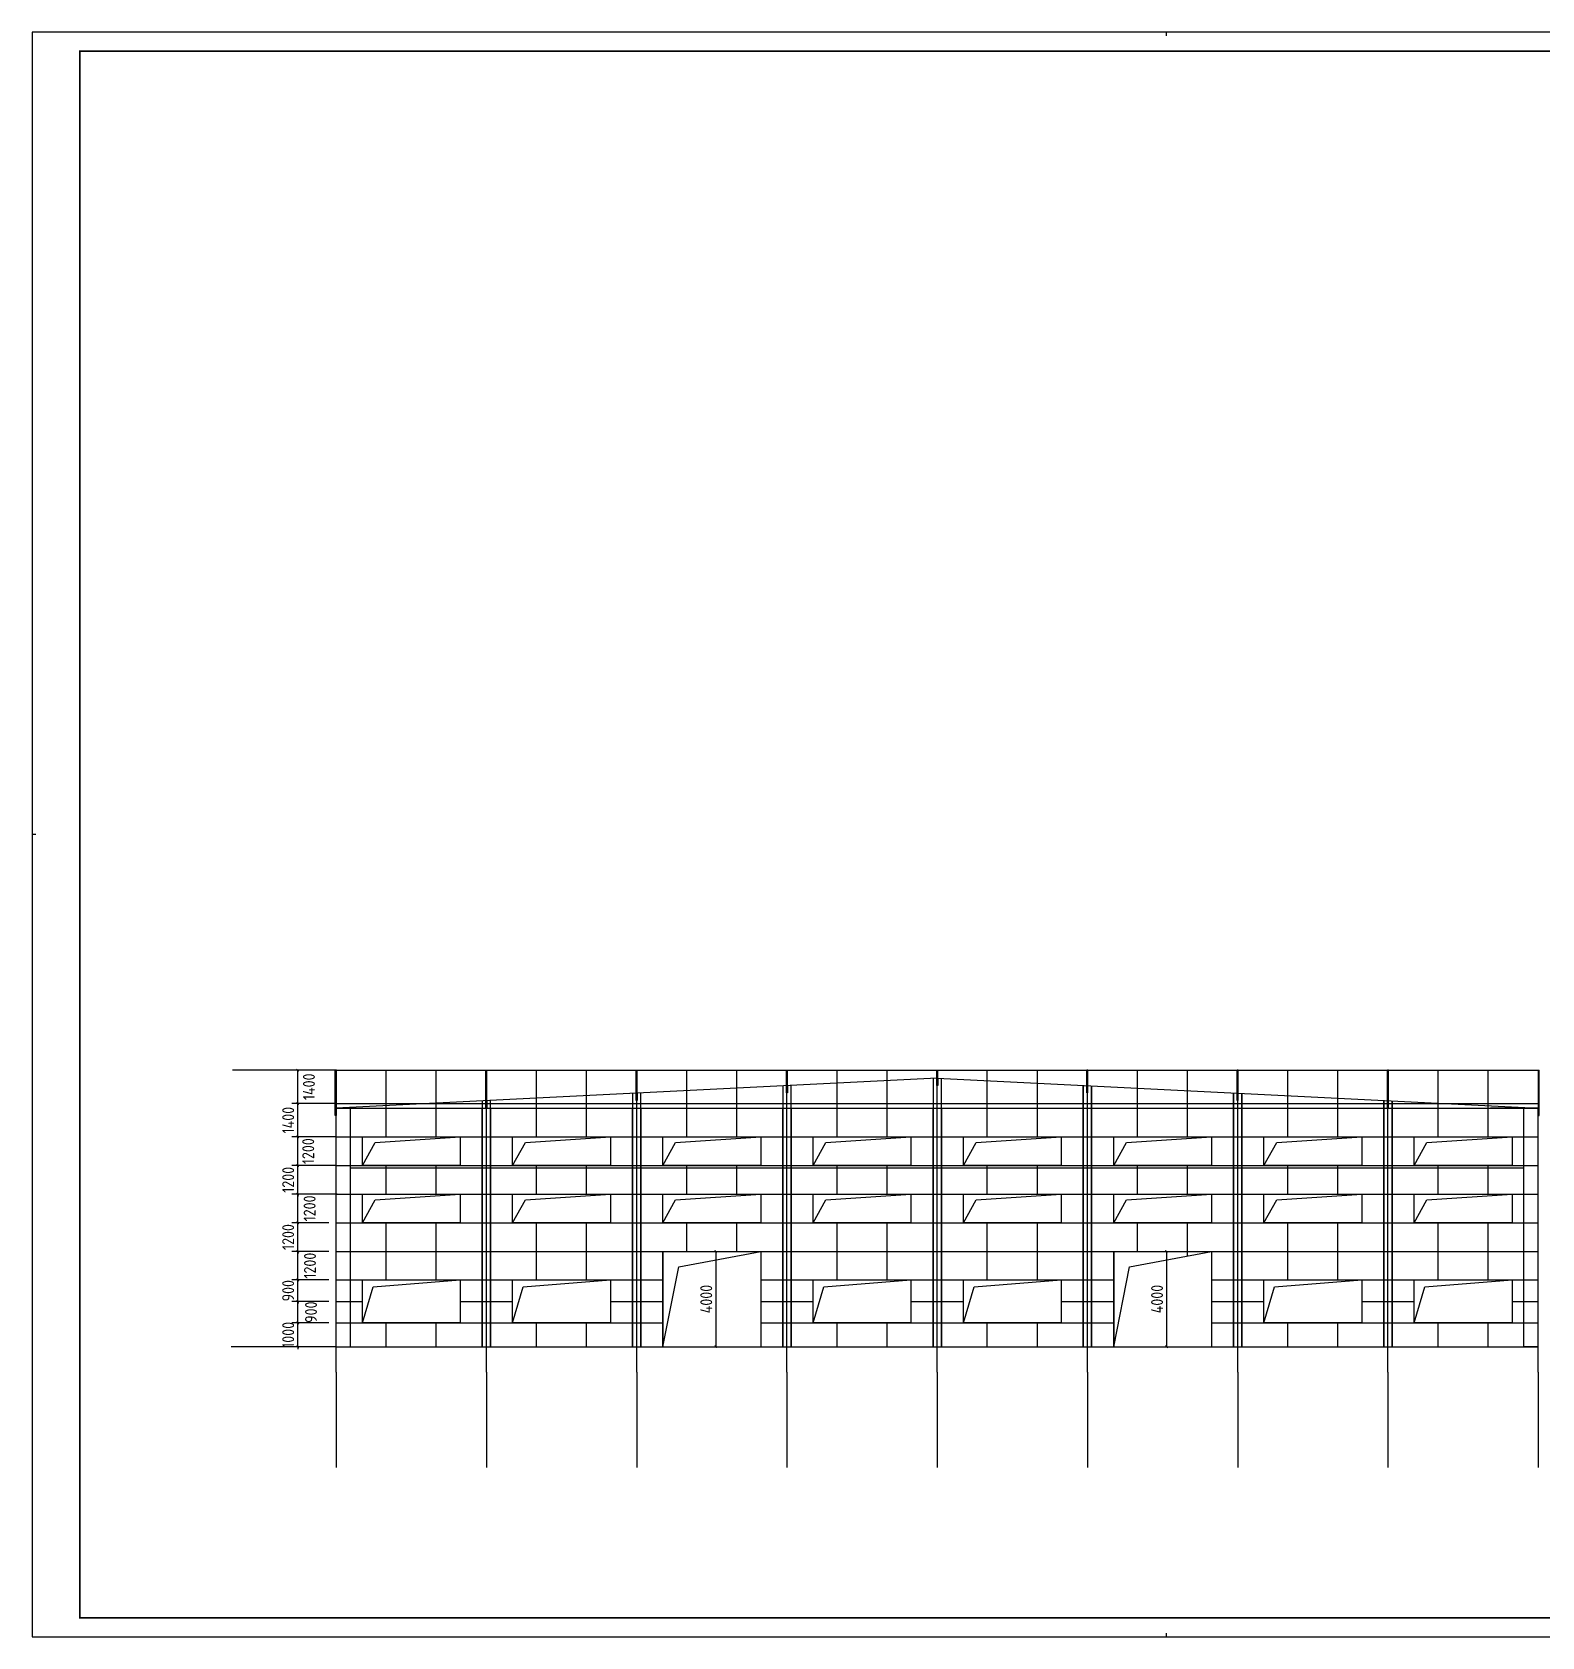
# Model space of a CAD drawing. Extents: x -9001 to 151288, y 75886 to 362543.
# Drawn here: x 56168 to 119469, y 148358 to 215638 of the extents above; entities that cross this region are included whole.
import ezdxf
from ezdxf.enums import TextEntityAlignment as Align

# ---------------------------------------------------------------- set-up
doc = ezdxf.new("R2010")
doc.units = 0
doc.header["$LTSCALE"] = 1000
doc.header["$MEASUREMENT"] = 0
for name, color, linetype in [('AXIS', 3, 'Continuous'), ('DOTE', 1, 'Continuous'), ('PUB_TITLE', 4, 'Continuous')]:
    doc.layers.add(name, color=color, linetype=linetype)
doc.styles.get("Standard").update_dxf_attribs({"font": 'gbenor.shx', "bigfont": 'gbcbig.shx'})
doc.dimstyles.get("Standard").update_dxf_attribs({"dimscale": 100, "dimtxt": 1, "dimasz": 1, "dimexe": 2.5, "dimexo": 3, "dimgap": 1.5, "dimtad": 1, "dimdec": 0, "dimzin": 0, "dimdsep": 46, "dimtxsty": 'Standard', "dimblk": 'ARCHTICK', "dimcen": 0.09, "dimadec": 0, "dimazin": 0, "dimtfac": 1, "dimtdec": 0, "dimtix": 1, "dimtmove": 2, "dimatfit": 3, "dimfxl": 1, "dimtolj": 1, "dimtzin": 0, "dimarcsym": 0})

# ---------------------------------------------------------------- blocks, each defined once
blk = doc.blocks.new('$titleblk$00000167')
for p, q in [((-594.5, 839), (-594.5, 841)), ((-1187, 420.5), (-1189, 420.5)), ((-594.5, 0), (-594.5, 2))]:
    blk.add_line(p, q)
blk.add_lwpolyline([(-1189, 0), (0, 0), (0, 841), (-1189, 841)], close=True)
at = {"const_width": 1}
blk.add_lwpolyline([(-1164, 10), (-10, 10), (-10, 831), (-1164, 831)], close=True, dxfattribs=at)
at = {"flags": 4}
for tag, p in [('(扩展图名)', (-62.12, 184.1)), ('图名', (-62.12, 180.13)), ('日期', (-62.12, 172.03)), ('图号', (-62.12, 163.99)), ('比例', (-62.12, 156)), ('子项', (-59.56, 82.07)), ('工程名称', (-59.24, 70.19)), ('设计号', (-36.91, 28.62))]:
    blk.add_attdef(tag, text='', height=3.5, dxfattribs=at).set_placement(p, align=Align.CENTER)
for tag, p in [('设计人', (-64.84, 148.13)), ('负责人', (-64.71, 140.27)), ('主持人', (-64.73, 132.26)), ('校对人', (-64.28, 124.4)), ('审核人', (-63.96, 116.15)), ('审定人', (-64.16, 107.95)), ('所长', (-64.16, 99.76))]:
    blk.add_attdef(tag, p, '', height=3.5)
blk = doc.blocks.new('_ArchTick')
at = {"color": 0, "linetype": 'ByBlock', "const_width": 0.4}
blk.add_lwpolyline([(-0.5, -0.5), (0.5, 0.5)], dxfattribs=at)
blk = doc.blocks.new('*D825')
at = {"color": 0, "lineweight": -2}
for p, q in [((84533, 164522), (84583, 164522)), ((84833, 164522), (84833, 160522)), ((84533, 160522), (84583, 160522))]:
    blk.add_line(p, q, dxfattribs=at)
at = {"layer": 'Defpoints', "color": 0}
for p in [(84833, 164522), (84833, 160522), (84833, 160522)]:
    blk.add_point(p, dxfattribs=at)
at = {"color": 0, "lineweight": -2, "xscale": 100, "yscale": 100, "zscale": 100}
for p, rotation in [((84833, 164522), 90), ((84833, 160522), 270)]:
    blk.add_blockref('_ArchTick', p, dxfattribs=dict(at, rotation=rotation))
at = {"color": 0, "insert": (84433, 162522), "char_height": 500, "attachment_point": 5, "rotation": 90}
blk.add_mtext('\\A1;4000', dxfattribs=at)
blk = doc.blocks.new('*D826')
at = {"color": 0, "lineweight": -2}
for p, q in [((103433, 164522), (103483, 164522)), ((103733, 164522), (103733, 160522)), ((103433, 160522), (103483, 160522))]:
    blk.add_line(p, q, dxfattribs=at)
at = {"layer": 'Defpoints', "color": 0}
for p in [(103733, 164522), (103733, 160522), (103733, 160522)]:
    blk.add_point(p, dxfattribs=at)
at = {"color": 0, "lineweight": -2, "xscale": 100, "yscale": 100, "zscale": 100}
for p, rotation in [((103733, 164522), 90), ((103733, 160522), 270)]:
    blk.add_blockref('_ArchTick', p, dxfattribs=dict(at, rotation=rotation))
at = {"color": 0, "insert": (103333, 162522), "char_height": 500, "attachment_point": 5, "rotation": 90}
blk.add_mtext('\\A1;4000', dxfattribs=at)
blk = doc.blocks.new('*D827')
at = {"color": 0, "lineweight": -2}
for p, q in [((68616, 161522), (67054, 161522)), ((67304, 161522), (67304, 161622)), ((67304, 160522), (67304, 161522)), ((68616, 160522), (67054, 160522)), ((67304, 160522), (67304, 160422))]:
    blk.add_line(p, q, dxfattribs=at)
at = {"layer": 'Defpoints', "color": 0}
for p in [(67304, 161522), (68916, 161522), (68916, 160522)]:
    blk.add_point(p, dxfattribs=at)
at = {"color": 0, "lineweight": -2, "xscale": 100, "yscale": 100, "zscale": 100}
for p, rotation in [((67304, 161522), 270), ((67304, 160522), 90)]:
    blk.add_blockref('_ArchTick', p, dxfattribs=dict(at, rotation=rotation))
at = {"color": 0, "insert": (66904, 161022), "char_height": 500, "attachment_point": 5, "rotation": 90}
blk.add_mtext('\\A1;1000', dxfattribs=at)
blk = doc.blocks.new('*D828')
at = {"color": 0, "lineweight": -2}
for p, q in [((68616, 162422), (67054, 162422)), ((67304, 161522), (67304, 162422)), ((68616, 161522), (67054, 161522))]:
    blk.add_line(p, q, dxfattribs=at)
at = {"layer": 'Defpoints', "color": 0}
for p in [(67304, 162422), (68916, 162422), (68916, 161522)]:
    blk.add_point(p, dxfattribs=at)
at = {"color": 0, "lineweight": -2, "xscale": 100, "yscale": 100, "zscale": 100}
for p, rotation in [((67304, 162422), 90), ((67304, 161522), 270)]:
    blk.add_blockref('_ArchTick', p, dxfattribs=dict(at, rotation=rotation))
at = {"color": 0, "insert": (67862, 161972), "char_height": 500, "attachment_point": 5, "rotation": 90}
blk.add_mtext('\\A1;900', dxfattribs=at)
blk = doc.blocks.new('*D829')
at = {"color": 0, "lineweight": -2}
for p, q in [((68616, 163322), (67054, 163322)), ((67304, 163322), (67304, 163422)), ((67304, 162422), (67304, 163322)), ((68616, 162422), (67054, 162422)), ((67304, 162422), (67304, 162322))]:
    blk.add_line(p, q, dxfattribs=at)
at = {"layer": 'Defpoints', "color": 0}
for p in [(67304, 163322), (68916, 163322), (68916, 162422)]:
    blk.add_point(p, dxfattribs=at)
at = {"color": 0, "lineweight": -2, "xscale": 100, "yscale": 100, "zscale": 100}
for p, rotation in [((67304, 163322), 270), ((67304, 162422), 90)]:
    blk.add_blockref('_ArchTick', p, dxfattribs=dict(at, rotation=rotation))
at = {"color": 0, "insert": (66904, 162872), "char_height": 500, "attachment_point": 5, "rotation": 90}
blk.add_mtext('\\A1;900', dxfattribs=at)
blk = doc.blocks.new('*D830')
at = {"color": 0, "lineweight": -2}
for p, q in [((68616, 164522), (67054, 164522)), ((67304, 163322), (67304, 164522)), ((68616, 163322), (67054, 163322))]:
    blk.add_line(p, q, dxfattribs=at)
at = {"layer": 'Defpoints', "color": 0}
for p in [(67304, 164522), (68916, 164522), (68916, 163322)]:
    blk.add_point(p, dxfattribs=at)
at = {"color": 0, "lineweight": -2, "xscale": 100, "yscale": 100, "zscale": 100}
for p, rotation in [((67304, 164522), 90), ((67304, 163322), 270)]:
    blk.add_blockref('_ArchTick', p, dxfattribs=dict(at, rotation=rotation))
at = {"color": 0, "insert": (67818, 163922), "char_height": 500, "attachment_point": 5, "rotation": 90}
blk.add_mtext('\\A1;1200', dxfattribs=at)
blk = doc.blocks.new('*D831')
at = {"color": 0, "lineweight": -2}
for p, q in [((68616, 165722), (67054, 165722)), ((67304, 165722), (67304, 165822)), ((67304, 164522), (67304, 165722)), ((68616, 164522), (67054, 164522)), ((67304, 164522), (67304, 164422))]:
    blk.add_line(p, q, dxfattribs=at)
at = {"layer": 'Defpoints', "color": 0}
for p in [(67304, 165722), (68916, 165722), (68916, 164522)]:
    blk.add_point(p, dxfattribs=at)
at = {"color": 0, "lineweight": -2, "xscale": 100, "yscale": 100, "zscale": 100}
for p, rotation in [((67304, 165722), 270), ((67304, 164522), 90)]:
    blk.add_blockref('_ArchTick', p, dxfattribs=dict(at, rotation=rotation))
at = {"color": 0, "insert": (66904, 165122), "char_height": 500, "attachment_point": 5, "rotation": 90}
blk.add_mtext('\\A1;1200', dxfattribs=at)
blk = doc.blocks.new('*D832')
at = {"color": 0, "lineweight": -2}
for p, q in [((68953, 166922), (67054, 166922)), ((67304, 165722), (67304, 166922)), ((68616, 165722), (67054, 165722))]:
    blk.add_line(p, q, dxfattribs=at)
at = {"layer": 'Defpoints', "color": 0}
for p in [(67304, 166922), (69253, 166922), (68916, 165722)]:
    blk.add_point(p, dxfattribs=at)
at = {"color": 0, "lineweight": -2, "xscale": 100, "yscale": 100, "zscale": 100}
for p, rotation in [((67304, 166922), 90), ((67304, 165722), 270)]:
    blk.add_blockref('_ArchTick', p, dxfattribs=dict(at, rotation=rotation))
at = {"color": 0, "insert": (67804, 166322), "char_height": 500, "attachment_point": 5, "rotation": 90}
blk.add_mtext('\\A1;1200', dxfattribs=at)
blk = doc.blocks.new('*D833')
at = {"color": 0, "lineweight": -2}
for p, q in [((67304, 168122), (67304, 168222)), ((68912, 168122), (67054, 168122)), ((67304, 166922), (67304, 168122)), ((68953, 166922), (67054, 166922)), ((67304, 166922), (67304, 166822))]:
    blk.add_line(p, q, dxfattribs=at)
at = {"layer": 'Defpoints', "color": 0}
for p in [(67304, 168122), (69212, 168122), (69253, 166922)]:
    blk.add_point(p, dxfattribs=at)
at = {"color": 0, "lineweight": -2, "xscale": 100, "yscale": 100, "zscale": 100}
for p, rotation in [((67304, 168122), 270), ((67304, 166922), 90)]:
    blk.add_blockref('_ArchTick', p, dxfattribs=dict(at, rotation=rotation))
at = {"color": 0, "insert": (66904, 167522), "char_height": 500, "attachment_point": 5, "rotation": 90}
blk.add_mtext('\\A1;1200', dxfattribs=at)
blk = doc.blocks.new('*D834')
at = {"color": 0, "lineweight": -2}
for p, q in [((68912, 169322), (67054, 169322)), ((67304, 168122), (67304, 169322)), ((68912, 168122), (67054, 168122))]:
    blk.add_line(p, q, dxfattribs=at)
at = {"layer": 'Defpoints', "color": 0}
for p in [(67304, 169322), (69212, 169322), (69212, 168122)]:
    blk.add_point(p, dxfattribs=at)
at = {"color": 0, "lineweight": -2, "xscale": 100, "yscale": 100, "zscale": 100}
for p, rotation in [((67304, 169322), 90), ((67304, 168122), 270)]:
    blk.add_blockref('_ArchTick', p, dxfattribs=dict(at, rotation=rotation))
at = {"color": 0, "insert": (67746, 168722), "char_height": 500, "attachment_point": 5, "rotation": 90}
blk.add_mtext('\\A1;1200', dxfattribs=at)
blk = doc.blocks.new('*D835')
at = {"color": 0, "lineweight": -2}
for p, q in [((68891, 170722), (67054, 170722)), ((67304, 169322), (67304, 170722)), ((68912, 169322), (67054, 169322))]:
    blk.add_line(p, q, dxfattribs=at)
at = {"layer": 'Defpoints', "color": 0}
for p in [(67304, 170722), (69191, 170722), (69212, 169322)]:
    blk.add_point(p, dxfattribs=at)
at = {"color": 0, "lineweight": -2, "xscale": 100, "yscale": 100, "zscale": 100}
for p, rotation in [((67304, 170722), 90), ((67304, 169322), 270)]:
    blk.add_blockref('_ArchTick', p, dxfattribs=dict(at, rotation=rotation))
at = {"color": 0, "insert": (66904, 170022), "char_height": 500, "attachment_point": 5, "rotation": 90}
blk.add_mtext('\\A1;1400', dxfattribs=at)
blk = doc.blocks.new('*D836')
at = {"color": 0, "lineweight": -2}
for p, q in [((68932, 172122), (67054, 172122)), ((67304, 170722), (67304, 172122)), ((68891, 170722), (67054, 170722))]:
    blk.add_line(p, q, dxfattribs=at)
at = {"layer": 'Defpoints', "color": 0}
for p in [(67304, 172122), (69232, 172122), (69191, 170722)]:
    blk.add_point(p, dxfattribs=at)
at = {"color": 0, "lineweight": -2, "xscale": 100, "yscale": 100, "zscale": 100}
for p, rotation in [((67304, 172122), 90), ((67304, 170722), 270)]:
    blk.add_blockref('_ArchTick', p, dxfattribs=dict(at, rotation=rotation))
at = {"color": 0, "insert": (67775, 171422), "char_height": 500, "attachment_point": 5, "rotation": 90}
blk.add_mtext('\\A1;1400', dxfattribs=at)

msp = doc.modelspace()

# ---------------------------------------------------------------- linework, layer by layer
for p, q in [((68875.6, 172122.3), (64571.6, 172122.3)), ((68875.6, 170222.3), (68875.6, 172122.3)), ((68915.6, 172122.3), (68875.6, 172122.3)), ((68915.6, 172122.3), (68915.6, 170522.3)), ((68915.6, 172122.3), (119315.6, 172122.3)), ((94115.6, 171782.3), (68915.6, 170522.3)), ((75195.6, 170538.3), (75195.6, 172122.3)), ((75195.6, 172122.3), (75235.6, 172122.3)), ((75235.6, 170538.3), (75235.6, 172122.3)), ((81495.6, 170853.3), (81495.6, 172122.3)), ((81495.6, 172122.3), (81535.6, 172122.3)), ((81535.6, 170853.3), (81535.6, 172122.3)), ((87795.6, 171168.3), (87795.6, 172122.3)), ((87795.6, 172122.3), (87835.6, 172122.3)), ((87835.6, 171168.3), (87835.6, 172122.3)), ((93940.6, 171773.6), (93940.6, 160522.3)), ((94095.6, 171481.3), (94095.6, 172122.3)), ((94095.6, 172122.3), (94135.6, 172122.3)), ((94115.6, 171782.3), (119315.6, 170522.3)), ((94135.6, 171481.3), (94135.6, 172122.3)), ((94135.6, 171781.3), (94135.6, 171481.3)), ((94290.6, 160522.3), (94290.6, 171773.6)), ((100395.6, 172122.3), (100435.6, 172122.3)), ((100435.6, 172122.3), (100395.6, 172122.3)), ((100395.6, 171168.3), (100395.6, 172122.3)), ((100395.6, 171168.3), (100395.6, 172122.3)), ((100435.6, 171168.3), (100435.6, 172122.3)), ((100435.6, 171168.3), (100435.6, 172122.3)), ((106695.6, 172122.3), (106735.6, 172122.3)), ((106735.6, 172122.3), (106695.6, 172122.3)), ((106695.6, 170853.3), (106695.6, 172122.3)), ((106695.6, 170853.3), (106695.6, 172122.3)), ((106735.6, 170853.3), (106735.6, 172122.3)), ((106735.6, 170853.3), (106735.6, 172122.3)), ((112995.6, 172122.3), (113035.6, 172122.3)), ((113035.6, 172122.3), (112995.6, 172122.3)), ((112995.6, 170538.3), (112995.6, 172122.3)), ((112995.6, 170538.3), (112995.6, 172122.3)), ((113035.6, 170538.3), (113035.6, 172122.3)), ((113035.6, 170538.3), (113035.6, 172122.3)), ((119315.6, 172122.3), (119315.6, 170522.3)), ((119315.6, 172122.3), (119355.6, 172122.3)), ((119315.6, 172122.3), (119315.6, 170522.3)), ((119315.6, 172122.3), (119355.6, 172122.3)), ((119355.6, 170222.3), (119355.6, 172122.3)), ((119355.6, 170222.3), (119355.6, 172122.3)), ((81340.6, 171143.6), (81340.6, 160522.3)), ((81535.6, 171153.3), (81535.6, 170853.3)), ((81690.6, 160522.3), (81690.6, 171161.1)), ((87640.6, 171458.6), (87640.6, 160522.3)), ((87835.6, 171168.3), (87795.6, 171168.3)), ((87835.6, 171468.3), (87835.6, 171168.3)), ((87990.6, 160522.3), (87990.6, 171476.1)), ((94135.6, 171481.3), (94095.6, 171481.3)), ((100240.6, 171476.1), (100240.6, 160522.3)), ((100240.6, 160522.3), (100240.6, 171476.1)), ((100395.6, 171468.3), (100395.6, 171168.3)), ((100395.6, 171168.3), (100435.6, 171168.3)), ((100590.6, 160522.3), (100590.6, 171458.6)), ((100590.6, 171458.6), (100590.6, 160522.3)), ((106540.6, 171161.1), (106540.6, 160522.3)), ((106540.6, 160522.3), (106540.6, 171161.1)), ((106695.6, 171153.3), (106695.6, 170853.3)), ((106890.6, 160522.3), (106890.6, 171143.6)), ((106890.6, 171143.6), (106890.6, 160522.3)), ((68915.6, 170222.3), (68875.6, 170222.3)), ((68915.6, 170522.3), (119315.6, 170522.3)), ((68915.6, 170522.3), (70915.6, 170522.3)), ((68915.6, 160522.3), (68915.6, 170522.3)), ((68915.6, 160522.3), (68915.6, 170522.3)), ((68915.6, 160522.3), (68915.6, 170522.3)), ((68915.6, 170522.3), (68915.6, 170222.3)), ((69515.6, 160522.3), (69515.6, 170522.3)), ((75040.6, 170828.6), (75040.6, 160522.3)), ((75040.6, 160522.3), (75040.6, 170522.3)), ((75235.6, 170538.3), (75195.6, 170538.3)), ((75235.6, 170838.3), (75235.6, 170538.3)), ((75390.6, 160522.3), (75390.6, 170846.1)), ((75390.6, 170522.3), (75390.6, 160522.3)), ((81340.6, 160522.3), (81340.6, 170522.3)), ((81535.6, 170853.3), (81495.6, 170853.3)), ((81690.6, 170522.3), (81690.6, 160522.3)), ((87640.6, 160522.3), (87640.6, 170522.3)), ((87990.6, 170522.3), (87990.6, 160522.3)), ((93940.6, 160522.3), (93940.6, 170522.3)), ((94290.6, 170522.3), (94290.6, 160522.3)), ((100240.6, 160522.3), (100240.6, 170522.3)), ((100240.6, 170522.3), (100240.6, 160522.3)), ((100590.6, 170522.3), (100590.6, 160522.3)), ((100590.6, 160522.3), (100590.6, 170522.3)), ((106540.6, 160522.3), (106540.6, 170522.3)), ((106540.6, 170522.3), (106540.6, 160522.3)), ((106695.6, 170853.3), (106735.6, 170853.3)), ((106890.6, 170522.3), (106890.6, 160522.3)), ((106890.6, 160522.3), (106890.6, 170522.3)), ((112840.6, 170846.1), (112840.6, 160522.3)), ((112840.6, 160522.3), (112840.6, 170846.1)), ((112840.6, 160522.3), (112840.6, 170522.3)), ((112840.6, 170522.3), (112840.6, 160522.3)), ((112995.6, 170838.3), (112995.6, 170538.3)), ((112995.6, 170538.3), (113035.6, 170538.3)), ((113190.6, 160522.3), (113190.6, 170828.6)), ((113190.6, 170828.6), (113190.6, 160522.3)), ((113190.6, 170522.3), (113190.6, 160522.3)), ((113190.6, 160522.3), (113190.6, 170522.3)), ((119315.6, 170522.3), (117315.6, 170522.3)), ((118715.6, 160522.3), (118715.6, 170522.3)), ((118715.6, 160522.3), (118715.6, 170522.3)), ((119315.6, 160522.3), (119315.6, 170522.3)), ((119315.6, 160522.3), (119315.6, 170522.3)), ((119315.6, 170522.3), (119315.6, 170222.3)), ((119315.6, 160522.3), (119315.6, 170522.3)), ((119315.6, 160522.3), (119315.6, 170522.3)), ((119315.6, 160522.3), (119315.6, 170522.3)), ((119315.6, 170522.3), (119315.6, 170222.3)), ((119315.6, 170222.3), (119355.6, 170222.3)), ((119315.6, 170222.3), (119355.6, 170222.3)), ((70015.6, 168122.3), (70015.6, 169322.3)), ((70015.6, 169322.3), (74115.6, 169322.3)), ((70015.6, 168122.3), (70015.6, 169322.3)), ((70015.6, 169322.3), (74115.6, 169322.3)), ((70015.6, 168122.3), (70548.1, 169086.8)), ((70548.1, 169086.8), (74115.6, 169322.3)), ((74115.6, 169322.3), (74115.6, 168122.3)), ((74115.6, 169322.3), (74115.6, 168122.3)), ((76315.6, 168122.3), (76315.6, 169322.3)), ((76315.6, 169322.3), (80415.6, 169322.3)), ((76315.6, 168122.3), (76315.6, 169322.3)), ((76315.6, 169322.3), (80415.6, 169322.3)), ((76315.6, 168122.3), (76848.1, 169086.8)), ((76848.1, 169086.8), (80415.6, 169322.3)), ((80415.6, 169322.3), (80415.6, 168122.3)), ((80415.6, 169322.3), (80415.6, 168122.3)), ((82615.6, 168122.3), (82615.6, 169322.3)), ((82615.6, 169322.3), (86715.6, 169322.3)), ((82615.6, 168122.3), (82615.6, 169322.3)), ((82615.6, 169322.3), (86715.6, 169322.3)), ((82615.6, 168122.3), (83148.1, 169086.8)), ((83148.1, 169086.8), (86715.6, 169322.3)), ((86715.6, 169322.3), (86715.6, 168122.3)), ((86715.6, 169322.3), (86715.6, 168122.3)), ((88915.6, 168122.3), (88915.6, 169322.3)), ((88915.6, 169322.3), (93015.6, 169322.3)), ((88915.6, 168122.3), (88915.6, 169322.3)), ((88915.6, 169322.3), (93015.6, 169322.3)), ((88915.6, 168122.3), (89448.1, 169086.8)), ((89448.1, 169086.8), (93015.6, 169322.3)), ((93015.6, 169322.3), (93015.6, 168122.3)), ((93015.6, 169322.3), (93015.6, 168122.3)), ((95215.6, 168122.3), (95215.6, 169322.3)), ((95215.6, 169322.3), (99315.6, 169322.3)), ((95215.6, 168122.3), (95215.6, 169322.3)), ((95215.6, 169322.3), (99315.6, 169322.3)), ((95215.6, 168122.3), (95748.1, 169086.8)), ((95748.1, 169086.8), (99315.6, 169322.3)), ((99315.6, 169322.3), (99315.6, 168122.3)), ((99315.6, 169322.3), (99315.6, 168122.3)), ((101515.6, 168122.3), (101515.6, 169322.3)), ((101515.6, 169322.3), (105615.6, 169322.3)), ((101515.6, 168122.3), (101515.6, 169322.3)), ((101515.6, 169322.3), (105615.6, 169322.3)), ((101515.6, 168122.3), (102048.1, 169086.8)), ((102048.1, 169086.8), (105615.6, 169322.3)), ((105615.6, 169322.3), (105615.6, 168122.3)), ((105615.6, 169322.3), (105615.6, 168122.3)), ((107815.6, 168122.3), (107815.6, 169322.3)), ((107815.6, 169322.3), (111915.6, 169322.3)), ((107815.6, 168122.3), (107815.6, 169322.3)), ((107815.6, 169322.3), (111915.6, 169322.3)), ((107815.6, 168122.3), (108348.1, 169086.8)), ((108348.1, 169086.8), (111915.6, 169322.3)), ((111915.6, 169322.3), (111915.6, 168122.3)), ((111915.6, 169322.3), (111915.6, 168122.3)), ((114115.6, 168122.3), (114115.6, 169322.3)), ((114115.6, 169322.3), (118215.6, 169322.3)), ((114115.6, 168122.3), (114115.6, 169322.3)), ((114115.6, 169322.3), (118215.6, 169322.3)), ((114115.6, 168122.3), (114648.1, 169086.8)), ((114648.1, 169086.8), (118215.6, 169322.3)), ((118215.6, 169322.3), (118215.6, 168122.3)), ((118215.6, 169322.3), (118215.6, 168122.3)), ((74115.6, 168122.3), (70015.6, 168122.3)), ((74115.6, 168122.3), (70015.6, 168122.3)), ((80415.6, 168122.3), (76315.6, 168122.3)), ((80415.6, 168122.3), (76315.6, 168122.3)), ((86715.6, 168122.3), (82615.6, 168122.3)), ((86715.6, 168122.3), (82615.6, 168122.3)), ((93015.6, 168122.3), (88915.6, 168122.3)), ((93015.6, 168122.3), (88915.6, 168122.3)), ((99315.6, 168122.3), (95215.6, 168122.3)), ((99315.6, 168122.3), (95215.6, 168122.3)), ((105615.6, 168122.3), (101515.6, 168122.3)), ((105615.6, 168122.3), (101515.6, 168122.3)), ((111915.6, 168122.3), (107815.6, 168122.3)), ((111915.6, 168122.3), (107815.6, 168122.3)), ((118215.6, 168122.3), (114115.6, 168122.3)), ((118215.6, 168122.3), (114115.6, 168122.3)), ((70015.6, 165722.3), (70015.6, 166922.3)), ((70015.6, 166922.3), (74115.6, 166922.3)), ((70548.1, 166686.8), (74115.6, 166922.3)), ((74115.6, 166922.3), (74115.6, 165722.3)), ((76315.6, 165722.3), (76315.6, 166922.3)), ((76315.6, 166922.3), (80415.6, 166922.3)), ((76848.1, 166686.8), (80415.6, 166922.3)), ((80415.6, 166922.3), (80415.6, 165722.3)), ((82615.6, 165722.3), (82615.6, 166922.3)), ((82615.6, 166922.3), (86715.6, 166922.3)), ((83148.1, 166686.8), (86715.6, 166922.3)), ((86715.6, 166922.3), (86715.6, 165722.3)), ((88915.6, 165722.3), (88915.6, 166922.3)), ((88915.6, 166922.3), (93015.6, 166922.3)), ((89448.1, 166686.8), (93015.6, 166922.3)), ((93015.6, 166922.3), (93015.6, 165722.3)), ((95215.6, 165722.3), (95215.6, 166922.3)), ((95215.6, 166922.3), (99315.6, 166922.3)), ((95748.1, 166686.8), (99315.6, 166922.3)), ((99315.6, 166922.3), (99315.6, 165722.3)), ((101515.6, 165722.3), (101515.6, 166922.3)), ((101515.6, 166922.3), (105615.6, 166922.3)), ((102048.1, 166686.8), (105615.6, 166922.3)), ((105615.6, 166922.3), (105615.6, 165722.3)), ((107815.6, 165722.3), (107815.6, 166922.3)), ((107815.6, 166922.3), (111915.6, 166922.3)), ((108348.1, 166686.8), (111915.6, 166922.3)), ((108815.6, 166922.3), (111915.6, 166922.3)), ((111915.6, 166922.3), (111915.6, 165722.3)), ((114115.6, 165722.3), (114115.6, 166922.3)), ((114115.6, 166922.3), (118215.6, 166922.3)), ((114648.1, 166686.8), (118215.6, 166922.3)), ((118215.6, 166922.3), (118215.6, 165722.3)), ((70015.6, 165722.3), (70548.1, 166686.8)), ((76315.6, 165722.3), (76848.1, 166686.8)), ((82615.6, 165722.3), (83148.1, 166686.8)), ((88915.6, 165722.3), (89448.1, 166686.8)), ((95215.6, 165722.3), (95748.1, 166686.8)), ((101515.6, 165722.3), (102048.1, 166686.8)), ((107815.6, 165722.3), (108348.1, 166686.8)), ((114115.6, 165722.3), (114648.1, 166686.8)), ((74115.6, 165722.3), (70015.6, 165722.3)), ((80415.6, 165722.3), (76315.6, 165722.3)), ((86715.6, 165722.3), (82615.6, 165722.3)), ((93015.6, 165722.3), (88915.6, 165722.3)), ((99315.6, 165722.3), (95215.6, 165722.3)), ((105615.6, 165722.3), (101515.6, 165722.3)), ((111915.6, 165722.3), (107815.6, 165722.3)), ((118215.6, 165722.3), (114115.6, 165722.3)), ((82615.6, 164522.3), (82615.6, 160522.3)), ((82615.6, 160522.3), (82615.6, 164522.3)), ((82615.6, 164522.3), (86715.6, 164522.3)), ((83277.1, 163876.8), (86715.6, 164522.3)), ((86715.6, 164522.3), (86715.6, 160522.3)), ((101515.6, 164522.3), (101515.6, 160522.3)), ((101515.6, 160522.3), (101515.6, 164522.3)), ((101515.6, 164522.3), (105615.6, 164522.3)), ((102177.1, 163876.8), (105615.6, 164522.3)), ((105615.6, 164522.3), (105615.6, 160522.3)), ((82615.6, 160522.3), (83277.1, 163876.8)), ((101515.6, 160522.3), (102177.1, 163876.8)), ((70015.6, 161522.3), (70015.6, 163322.3)), ((70015.6, 163322.3), (74115.6, 163322.3)), ((70015.6, 161522.3), (70462.1, 163030.3)), ((70462.1, 163030.3), (74115.6, 163322.3)), ((74115.6, 163322.3), (74115.6, 161522.3)), ((76315.6, 161522.3), (76315.6, 163322.3)), ((76315.6, 163322.3), (80415.6, 163322.3)), ((76315.6, 161522.3), (76762.1, 163030.3)), ((76762.1, 163030.3), (80415.6, 163322.3)), ((80415.6, 163322.3), (80415.6, 161522.3)), ((88915.6, 161522.3), (88915.6, 163322.3)), ((88915.6, 163322.3), (93015.6, 163322.3)), ((88915.6, 161522.3), (89362.1, 163030.3)), ((89362.1, 163030.3), (93015.6, 163322.3)), ((93015.6, 163322.3), (93015.6, 161522.3)), ((95215.6, 161522.3), (95215.6, 163322.3)), ((95215.6, 163322.3), (99315.6, 163322.3)), ((95215.6, 161522.3), (95662.1, 163030.3)), ((95662.1, 163030.3), (99315.6, 163322.3)), ((99315.6, 163322.3), (99315.6, 161522.3)), ((107815.6, 161522.3), (107815.6, 163322.3)), ((107815.6, 163322.3), (111915.6, 163322.3)), ((107815.6, 161522.3), (108262.1, 163030.3)), ((108262.1, 163030.3), (111915.6, 163322.3)), ((111915.6, 163322.3), (111915.6, 161522.3)), ((114115.6, 161522.3), (114115.6, 163322.3)), ((114115.6, 163322.3), (118215.6, 163322.3)), ((114115.6, 161522.3), (114562.1, 163030.3)), ((114562.1, 163030.3), (118215.6, 163322.3)), ((118215.6, 163322.3), (118215.6, 161522.3)), ((74115.6, 161522.3), (70015.6, 161522.3)), ((80415.6, 161522.3), (76315.6, 161522.3)), ((93015.6, 161522.3), (88915.6, 161522.3)), ((99315.6, 161522.3), (95215.6, 161522.3)), ((111915.6, 161522.3), (107815.6, 161522.3)), ((118215.6, 161522.3), (114115.6, 161522.3)), ((68915.6, 160522.3), (64519.6, 160522.3)), ((68915.6, 160522.3), (119315.6, 160522.3)), ((68915.6, 160522.3), (69515.6, 160522.3)), ((119315.6, 160522.3), (118715.6, 160522.3)), ((119315.6, 160522.3), (118715.6, 160522.3))]:
    msp.add_line(p, q)
at = {"color": 2}
for p, q in [((68915.6, 172122.3), (119315.6, 172122.3)), ((68915.6, 170722.3), (119315.6, 170722.3)), ((68915.6, 169322.3), (119315.6, 169322.3)), ((68915.6, 168122.3), (119315.6, 168122.3)), ((68915.6, 166922.3), (119315.6, 166922.3)), ((68915.6, 165722.3), (119315.6, 165722.3)), ((68915.6, 164522.3), (119315.6, 164522.3)), ((68915.6, 163322.3), (82615.6, 163322.3)), ((86715.6, 163322.3), (101515.6, 163322.3)), ((105615.6, 163322.3), (119315.6, 163322.3)), ((68915.6, 162422.3), (70015.6, 162422.3)), ((74115.6, 162422.3), (76315.6, 162422.3)), ((80415.6, 162422.3), (82615.6, 162422.3)), ((86715.6, 162422.3), (88915.6, 162422.3)), ((93015.6, 162422.3), (95215.6, 162422.3)), ((99315.6, 162422.3), (101515.6, 162422.3)), ((105615.6, 162422.3), (107815.6, 162422.3)), ((111915.6, 162422.3), (114115.6, 162422.3)), ((118215.6, 162422.3), (119315.6, 162422.3)), ((68915.6, 161522.3), (82615.6, 161522.3)), ((86715.6, 161522.3), (101515.6, 161522.3)), ((105615.6, 161522.3), (119315.6, 161522.3))]:
    msp.add_line(p, q, dxfattribs=at)
at = {"color": 5}
for p, q in [((71015.6, 169322.3), (71015.6, 172122.3)), ((73115.6, 169322.3), (73115.6, 172122.3)), ((77315.6, 169322.3), (77315.6, 172122.3)), ((79415.6, 169322.3), (79415.6, 172122.3)), ((83615.6, 169322.3), (83615.6, 172122.3)), ((85715.6, 169322.3), (85715.6, 172122.3)), ((89915.6, 169322.3), (89915.6, 172122.3)), ((92015.6, 169322.3), (92015.6, 172122.3)), ((96215.6, 169322.3), (96215.6, 172122.3)), ((98315.6, 169322.3), (98315.6, 172122.3)), ((102515.6, 169322.3), (102515.6, 172122.3)), ((104615.6, 169322.3), (104615.6, 172122.3)), ((108815.6, 169322.3), (108815.6, 172122.3)), ((110915.6, 169322.3), (110915.6, 172122.3)), ((115115.6, 169322.3), (115115.6, 172122.3)), ((117215.6, 169322.3), (117215.6, 172122.3)), ((71015.6, 166922.3), (71015.6, 168122.3)), ((73115.6, 166922.3), (73115.6, 168122.3)), ((77315.6, 166922.3), (77315.6, 168122.3)), ((77315.6, 166922.3), (77315.6, 168122.3)), ((79415.6, 166922.3), (79415.6, 168122.3)), ((79415.6, 166922.3), (79415.6, 168122.3)), ((83615.6, 166922.3), (83615.6, 168122.3)), ((83615.6, 166922.3), (83615.6, 168122.3)), ((85715.6, 166922.3), (85715.6, 168122.3)), ((85715.6, 166922.3), (85715.6, 168122.3)), ((89915.6, 166922.3), (89915.6, 168122.3)), ((89915.6, 166922.3), (89915.6, 168122.3)), ((92015.6, 166922.3), (92015.6, 168122.3)), ((92015.6, 166922.3), (92015.6, 168122.3)), ((96215.6, 166922.3), (96215.6, 168122.3)), ((96215.6, 166922.3), (96215.6, 168122.3)), ((98315.6, 166922.3), (98315.6, 168122.3)), ((98315.6, 166922.3), (98315.6, 168122.3)), ((102515.6, 166922.3), (102515.6, 168122.3)), ((102515.6, 166922.3), (102515.6, 168122.3)), ((104615.6, 166922.3), (104615.6, 168122.3)), ((104615.6, 166922.3), (104615.6, 168122.3)), ((108815.6, 166922.3), (108815.6, 168122.3)), ((108815.6, 166922.3), (108815.6, 168122.3)), ((110915.6, 166922.3), (110915.6, 168122.3)), ((110915.6, 166922.3), (110915.6, 168122.3)), ((115115.6, 166922.3), (115115.6, 168122.3)), ((115115.6, 166922.3), (115115.6, 168122.3)), ((117215.6, 166922.3), (117215.6, 168122.3)), ((117215.6, 166922.3), (117215.6, 168122.3)), ((71015.6, 163322.3), (71015.6, 165722.3)), ((73115.6, 163322.3), (73115.6, 165722.3)), ((77315.6, 163322.3), (77315.6, 165722.3)), ((79415.6, 163322.3), (79415.6, 165722.3)), ((83615.6, 164522.3), (83615.6, 165722.3)), ((85715.6, 164522.3), (85715.6, 165722.3)), ((89915.6, 163322.3), (89915.6, 165722.3)), ((92015.6, 163322.3), (92015.6, 165722.3)), ((96215.6, 163322.3), (96215.6, 165722.3)), ((98315.6, 163322.3), (98315.6, 165722.3)), ((102515.6, 164522.3), (102515.6, 165722.3)), ((104615.6, 164334.6), (104615.6, 165722.3)), ((108815.6, 163322.3), (108815.6, 165722.3)), ((110915.6, 163322.3), (110915.6, 165722.3)), ((115115.6, 163322.3), (115115.6, 165722.3)), ((117215.6, 163322.3), (117215.6, 165722.3)), ((71015.6, 160522.3), (71015.6, 161522.3)), ((73115.6, 160522.3), (73115.6, 161522.3)), ((77315.6, 160522.3), (77315.6, 161522.3)), ((79415.6, 160522.3), (79415.6, 161522.3)), ((89915.6, 160522.3), (89915.6, 161522.3)), ((92015.6, 160522.3), (92015.6, 161522.3)), ((96215.6, 160522.3), (96215.6, 161522.3)), ((98315.6, 160522.3), (98315.6, 161522.3)), ((108815.6, 160522.3), (108815.6, 161522.3)), ((110915.6, 160522.3), (110915.6, 161522.3)), ((115115.6, 160522.3), (115115.6, 161522.3)), ((117215.6, 160522.3), (117215.6, 161522.3))]:
    msp.add_line(p, q, dxfattribs=at)
at = {"color": 6}
msp.add_line((69515.6, 168022.3), (118715.6, 168022.3), dxfattribs=at)
at = {"layer": 'AXIS'}
for p, q in [((68915.6, 159459.3), (68915.6, 155459.3)), ((75215.6, 159459.3), (75215.6, 155459.3)), ((81515.6, 159459.3), (81515.6, 155459.3)), ((87815.6, 159459.3), (87815.6, 155459.3)), ((94115.6, 159459.3), (94115.6, 155459.3)), ((100415.6, 159459.3), (100415.6, 155459.3)), ((106715.6, 159459.3), (106715.6, 155459.3)), ((113015.6, 159459.3), (113015.6, 155459.3)), ((119315.6, 159459.3), (119315.6, 155459.3))]:
    msp.add_line(p, q, dxfattribs=at)
at = {"layer": 'DOTE'}
for p, q in [((87815.6, 159459.3), (87815.6, 171168.3)), ((94115.6, 159459.3), (94115.6, 171481.3)), ((100415.6, 159459.3), (100415.6, 171168.3)), ((68915.6, 159459.3), (68915.6, 170522.3)), ((75215.6, 159459.3), (75215.6, 170538.3)), ((81515.6, 159459.3), (81515.6, 170853.3)), ((106715.6, 159459.3), (106715.6, 170853.3)), ((113015.6, 159459.3), (113015.6, 170538.3)), ((119315.6, 159459.3), (119315.6, 170522.3))]:
    msp.add_line(p, q, dxfattribs=at)

# ---------------------------------------------------------------- block references
at = {"layer": 'PUB_TITLE', "xscale": 80, "yscale": 80, "zscale": 80}
msp.add_blockref('$titleblk$00000167', (151288.1, 148358.3), dxfattribs=at)

# ---------------------------------------------------------------- dimensions: what is measured, and where the dimension line sits
for base, p1, p2, picture, middle in [((67304.1, 172122.3), (69190.6, 170722.3), (69232.1, 172122.3), '*D836', (67774.6, 171422.3)), ((67304.1, 169322.3), (69211.6, 168122.3), (69211.6, 169322.3), '*D834', (67745.6, 168722.3)), ((67304.1, 166922.3), (68915.6, 165722.3), (69253.1, 166922.3), '*D832', (67803.6, 166322.3)), ((67304.1, 164522.3), (68915.6, 163322.3), (68915.6, 164522.3), '*D830', (67818.1, 163922.3)), ((67304.1, 162422.3), (68915.6, 161522.3), (68915.6, 162422.3), '*D828', (67861.6, 161972.3))]:
    dim = msp.add_linear_dim(base=base, p1=p1, p2=p2, angle=90, dimstyle='Standard', override={"dimtxt": 5})
    dim.commit()
    dim.dimension.update_dxf_attribs({"geometry": picture, "text_midpoint": middle, "dimtype": 160})
for base, p1, p2, picture, middle in [((67304.1, 170722.3), (69211.6, 169322.3), (69190.6, 170722.3), '*D835', (66904.1, 170022.3)), ((67304.1, 168122.3), (69253.1, 166922.3), (69211.6, 168122.3), '*D833', (66904.1, 167522.3)), ((67304.1, 165722.3), (68915.6, 164522.3), (68915.6, 165722.3), '*D831', (66904.1, 165122.3)), ((84832.6, 160522.3), (84832.6, 164522.3), (84832.6, 160522.3), '*D825', (84432.6, 162522.3)), ((103732.6, 160522.3), (103732.6, 164522.3), (103732.6, 160522.3), '*D826', (103332.6, 162522.3)), ((67304.1, 163322.3), (68915.6, 162422.3), (68915.6, 163322.3), '*D829', (66904.1, 162872.3)), ((67304.1, 161522.3), (68915.6, 160522.3), (68915.6, 161522.3), '*D827', (66904.1, 161022.3))]:
    dim = msp.add_linear_dim(base=base, p1=p1, p2=p2, angle=90, dimstyle='Standard', override={"dimtxt": 5})
    dim.commit()
    dim.dimension.update_dxf_attribs({"geometry": picture, "text_midpoint": middle})

doc.saveas('drawing.dxf')
